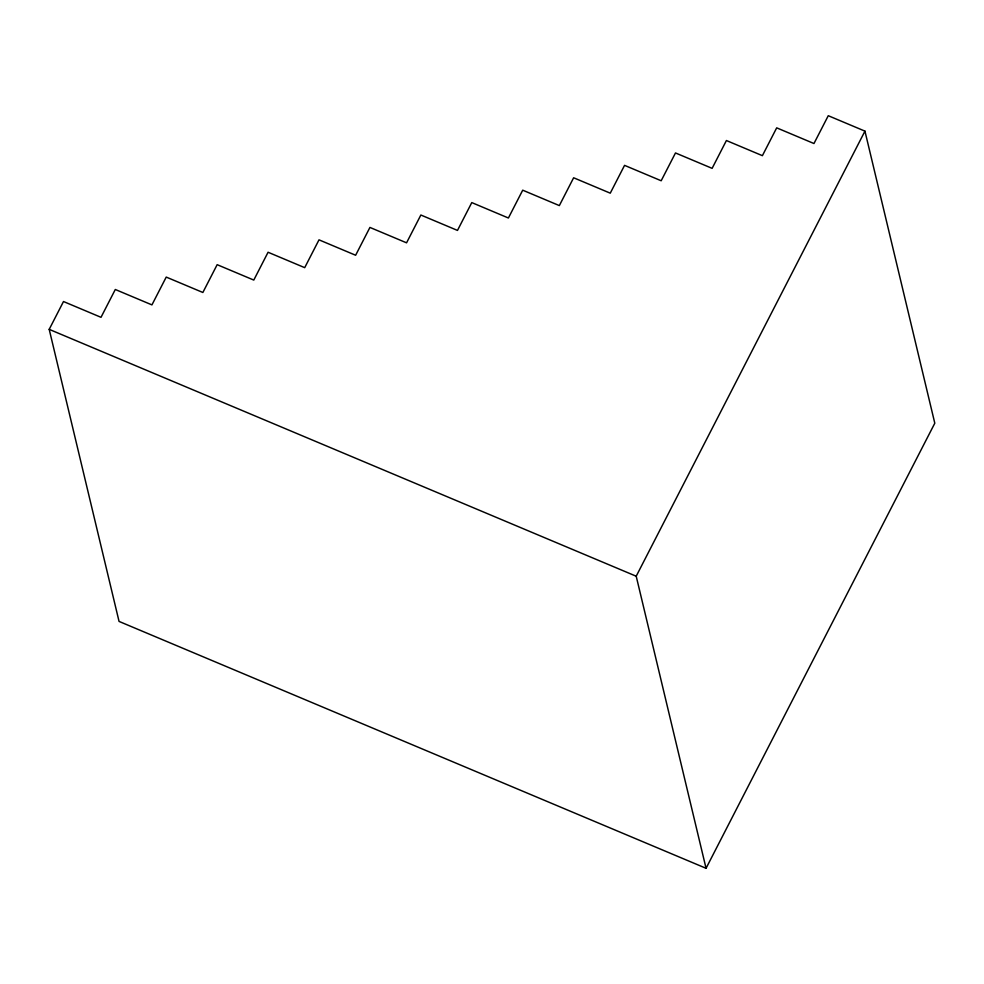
<?xml version="1.0" encoding="UTF-8"?>
<svg xmlns="http://www.w3.org/2000/svg" width="984" height="984" viewBox="0 0 984 984"><rect width="100%" height="100%" fill="white"/><g stroke="black" fill="none" stroke-linecap="round" stroke-linejoin="round"><path stroke-width="1.48" d="M49.2 329.357L63.493 301.534L101.008 317.315L115.3 289.493L151.93 304.892L166.234 277.082L202.864 292.482L217.157 264.671L253.786 280.071L268.078 252.248L304.708 267.66L319.001 239.838L355.63 255.25L369.935 227.427L406.564 242.827L420.857 215.016L457.486 230.416L471.779 202.593L508.408 218.005L522.713 190.183L559.342 205.595L573.635 177.772L610.264 193.172L624.557 165.361L661.186 180.761L675.491 152.95L712.121 168.35L726.413 140.528L762.391 155.669L776.696 127.846L813.965 143.529L828.27 115.706L864.948 131.13L934.8 423.206L706.057 868.294L119.052 621.421L49.2 329.357L636.205 576.218L706.057 868.294M636.205 576.218L864.948 131.13"/></g></svg>
